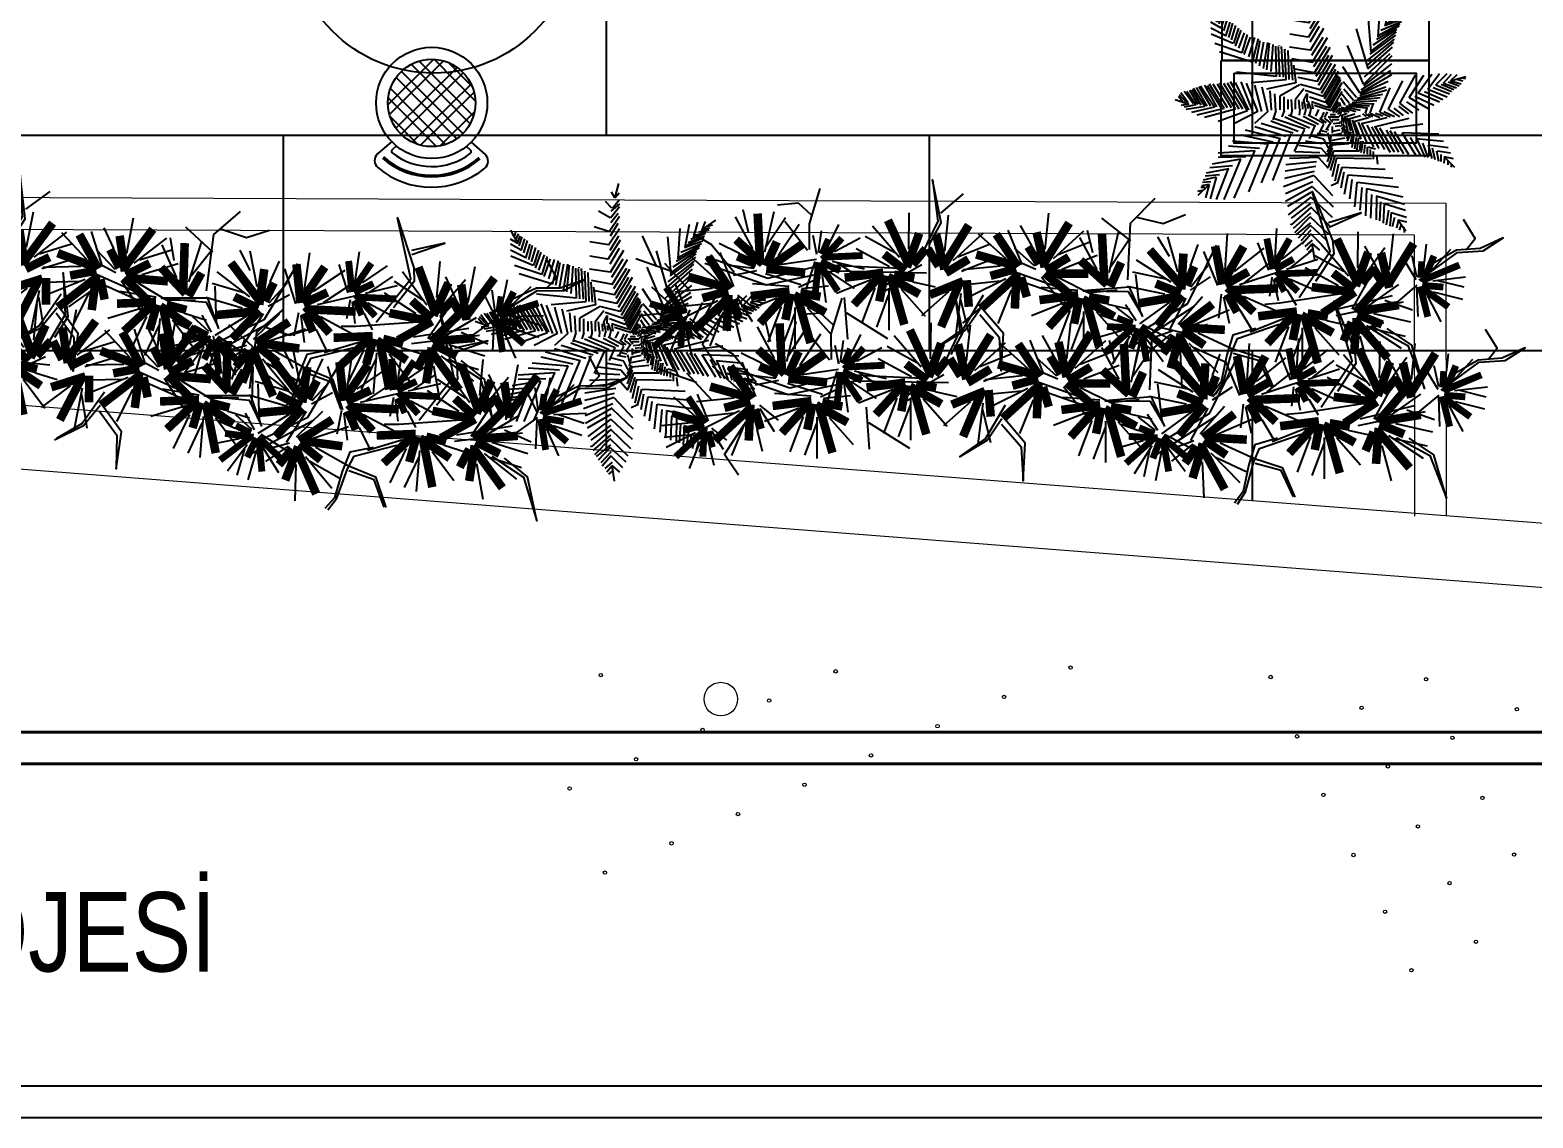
# Model space of a CAD drawing. Header units: millimetres. Extents: x 1650 to 6065, y 324 to 3836.
# Drawn here: x 3748.1 to 4220.9, y 324.4 to 666.5 of the extents above; entities that cross this region are included whole.
import ezdxf

# ---------------------------------------------------------------- set-up
doc = ezdxf.new("R2010")
doc.units = ezdxf.units.MM
for name, color, linetype in [('A-370C-C', 30, 'Continuous'), ('guide', 191, 'Continuous'), ('N_Mlz-Silikon', 7, 'Continuous'), ('PY', 104, 'Continuous'), ('TF1', 6, 'Continuous')]:
    doc.layers.add(name, color=color, linetype=linetype)
for name, color, linetype, lineweight in [('ANTET', 253, 'Continuous', 40), ('p-cali-sınır', 118, 'Continuous', 20), ('porselen kaplama', 181, 'Continuous', 5)]:
    doc.layers.add(name, color=color, linetype=linetype, lineweight=lineweight)
doc.styles.add('ANTET_CAMLICA', font='arial.ttf')

# ---------------------------------------------------------------- blocks, each defined once
blk = doc.blocks.new('A$C0AE060C1')
at = {"layer": 'PY', "color": 251, "true_color": 0x636466}
for p, q in [((4.394, 8.908), (4.291, 9.097)), ((4.507, 9.368), (4.394, 8.935)), ((4.394, 8.908), (4.53, 9.07)), ((4.303, 8.583), (4.098, 8.799)), ((4.257, 8.285), (4.542, 8.637)), ((4.283, 8.491), (4.553, 8.72)), ((4.325, 8.583), (4.53, 8.854)), ((4.246, 8.285), (3.882, 8.488)), ((4.212, 7.851), (4.542, 8.339)), ((4.261, 7.721), (4.5, 8.118)), ((4.274, 8.137), (4.5, 8.435)), ((6.612, 7.364), (6.748, 8.082)), ((6.873, 7.648), (7.01, 8.149)), ((7.135, 7.879), (7.249, 8.163)), ((7.564, 8.214), (7.15, 7.93)), ((7.283, 8.007), (7.464, 8.063)), ((1.118, 7.892), (1.334, 7.472)), ((1.346, 7.472), (1.118, 7.608)), ((1.239, 7.69), (1.278, 7.852)), ((1.278, 7.578), (1.367, 7.777)), ((1.334, 7.472), (1.414, 7.716)), ((1.389, 7.405), (1.482, 7.69)), ((1.448, 7.256), (1.562, 7.621)), ((1.531, 7.187), (1.646, 7.566)), ((1.562, 7.621), (1.562, 7.621)), ((4.2, 7.851), (3.745, 8)), ((4.189, 6.985), (4.576, 7.594)), ((4.2, 7.432), (4.542, 7.946)), ((4.247, 7.262), (4.526, 7.721)), ((6.168, 6.511), (6.066, 7.689)), ((6.384, 6.998), (6.452, 7.946)), ((6.624, 7.418), (7.197, 7.664)), ((6.698, 7.51), (7.22, 7.721)), ((6.786, 7.616), (7.247, 7.796)), ((6.879, 7.721), (7.277, 7.854)), ((7.043, 7.845), (7.362, 7.901)), ((7.15, 7.911), (7.388, 7.968)), ((7.197, 7.664), (7.197, 7.664)), ((7.388, 7.968), (7.388, 7.968)), ((1.448, 7.269), (1.118, 7.459)), ((1.596, 7.025), (1.118, 7.269)), ((1.596, 7.012), (1.732, 7.459)), ((1.686, 6.976), (1.81, 7.423)), ((1.775, 6.902), (1.912, 7.349)), ((1.846, 6.782), (2.005, 7.269)), ((1.899, 6.703), (2.08, 7.206)), ((2.005, 6.635), (2.182, 7.119)), ((4.2, 7.432), (3.609, 7.527)), ((4.247, 6.834), (4.54, 7.33)), ((4.257, 6.579), (4.678, 7.269)), ((6.066, 5.996), (5.702, 7.242)), ((6.162, 6.546), (6.959, 7.152)), ((6.228, 6.741), (6.977, 7.237)), ((6.339, 6.921), (7.057, 7.349)), ((6.385, 7.039), (7.07, 7.418)), ((6.467, 7.206), (7.119, 7.473)), ((6.582, 7.349), (7.167, 7.56)), ((1.823, 6.782), (1.129, 7.08)), ((2.096, 6.497), (1.243, 6.782)), ((2.108, 6.497), (2.278, 7.066)), ((2.169, 6.436), (2.373, 6.989)), ((2.32, 6.368), (2.501, 6.976)), ((2.437, 6.199), (2.619, 6.944)), ((2.537, 6.17), (2.679, 6.883)), ((2.652, 6.083), (2.794, 6.834)), ((2.779, 5.996), (2.915, 6.822)), ((2.882, 5.959), (2.971, 6.796)), ((3.024, 5.903), (3.086, 6.759)), ((3.188, 5.753), (3.165, 6.701)), ((3.29, 5.741), (3.25, 6.691)), ((3.268, 6.728), (3.268, 6.714)), ((3.405, 5.723), (3.343, 6.691)), ((4.246, 6.579), (3.598, 6.673)), ((4.178, 6.985), (3.609, 7.08)), ((4.296, 6.418), (4.655, 6.989)), ((4.314, 6.186), (4.792, 6.971)), ((4.362, 6.064), (4.77, 6.703)), ((4.382, 5.861), (4.871, 6.673)), ((5.929, 5.509), (5.417, 6.728)), ((6.035, 6.091), (6.879, 6.83)), ((6.06, 5.99), (6.839, 6.666)), ((6.073, 6.275), (6.901, 6.921)), ((6.135, 6.455), (6.941, 7.045)), ((2.437, 6.199), (1.391, 6.524)), ((3.495, 5.658), (3.45, 6.606)), ((3.45, 6.606), (3.45, 6.592)), ((3.583, 5.654), (3.556, 6.561)), ((3.698, 5.636), (3.649, 6.263)), ((4.337, 6.186), (3.666, 6.308)), ((4.438, 5.76), (4.832, 6.418)), ((4.462, 5.59), (4.951, 6.416)), ((4.513, 5.475), (4.921, 6.17)), ((5.931, 5.456), (6.813, 6.151)), ((5.939, 5.503), (6.831, 6.413)), ((5.958, 5.741), (6.76, 6.474)), ((3.188, 5.753), (1.926, 5.888)), ((3.802, 5.55), (3.734, 6.105)), ((4.382, 5.861), (3.78, 5.983)), ((4.462, 5.59), (3.87, 5.712)), ((4.564, 5.333), (5.042, 6.132)), ((4.602, 5.226), (5.049, 5.977)), ((4.655, 5.116), (5.133, 5.915)), ((4.695, 5.046), (5.138, 5.779)), ((4.724, 4.927), (5.19, 5.726)), ((5.804, 5.238), (5.269, 6.051)), ((5.812, 5.219), (6.815, 5.806)), ((5.856, 5.332), (6.786, 5.94)), ((7.07, 4.896), (7.564, 5.787)), ((7.357, 5.086), (7.818, 5.787)), ((7.468, 5.731), (7.468, 5.731)), ((7.643, 5.238), (8.073, 5.825)), ((7.946, 5.351), (8.312, 5.844)), ((8.073, 5.825), (8.073, 5.825)), ((8.201, 5.484), (8.551, 5.844)), ((8.439, 5.541), (8.694, 5.825)), ((8.662, 5.617), (8.869, 5.806)), ((8.662, 5.617), (9.14, 5.749)), ((9.006, 5.704), (9.135, 5.686)), ((0.414, 4.915), (0.175, 5.238)), ((0.574, 4.885), (0.281, 5.276)), ((0.653, 4.858), (0.366, 5.276)), ((0.725, 4.866), (0.459, 5.313)), ((0.818, 4.848), (0.534, 5.332)), ((0.939, 4.802), (0.573, 5.37)), ((1.008, 4.81), (0.676, 5.4)), ((1.123, 4.81), (0.751, 5.419)), ((1.242, 4.783), (0.796, 5.446)), ((0.796, 5.446), (0.796, 5.446)), ((1.314, 4.792), (0.928, 5.475)), ((1.438, 4.779), (1.021, 5.456)), ((1.545, 4.745), (1.083, 5.503)), ((1.083, 5.503), (1.083, 5.484)), ((1.646, 4.761), (1.199, 5.512)), ((1.77, 4.761), (1.327, 5.512)), ((1.895, 4.726), (1.401, 5.541)), ((2.014, 4.724), (1.531, 5.524)), ((2.129, 4.724), (1.646, 5.543)), ((2.277, 4.669), (1.736, 5.579)), ((2.32, 4.686), (1.899, 5.561)), ((2.448, 4.649), (2.08, 5.58)), ((2.596, 4.65), (2.245, 5.541)), ((3.495, 5.644), (2.392, 5.55)), ((2.727, 4.649), (2.51, 5.475)), ((2.914, 4.65), (2.739, 5.408)), ((3.791, 5.55), (2.87, 5.346)), ((3.033, 4.686), (2.984, 5.295)), ((3.29, 5.143), (3.916, 5.495)), ((3.78, 5.021), (4.052, 5.374)), ((4.564, 5.333), (3.927, 5.495)), ((4.041, 4.981), (4.155, 5.211)), ((4.052, 5.374), (4.052, 5.374)), ((4.655, 5.116), (4.087, 5.306)), ((4.155, 5.211), (4.143, 4.954)), ((4.77, 4.866), (5.213, 5.654)), ((4.792, 4.778), (5.258, 5.563)), ((4.859, 4.742), (5.213, 5.369)), ((4.906, 4.669), (5.258, 5.279)), ((5.702, 5.089), (5.281, 5.577)), ((5.611, 4.994), (5.304, 5.346)), ((5.732, 5.067), (6.656, 5.332)), ((5.807, 5.152), (6.622, 5.419)), ((5.829, 5.208), (6.698, 5.599)), ((6.433, 4.631), (6.767, 5.389)), ((6.656, 5.332), (6.656, 5.332)), ((6.704, 4.707), (7.166, 5.617)), ((7.643, 5.238), (8.312, 4.953)), ((7.845, 5.276), (8.421, 5.021)), ((7.946, 5.351), (8.551, 5.105)), ((8.116, 5.4), (8.625, 5.201)), ((8.201, 5.484), (8.694, 5.276)), ((8.368, 5.506), (8.762, 5.344)), ((8.439, 5.541), (8.853, 5.389)), ((8.585, 5.58), (8.931, 5.45)), ((8.662, 5.617), (8.997, 5.522)), ((8.864, 5.667), (9.046, 5.611)), ((0, 5.029), (0.43, 4.877)), ((0.242, 4.953), (0.1, 5.115)), ((0.357, 4.935), (0.14, 5.17)), ((0.43, 4.877), (0.191, 4.84)), ((0.653, 4.858), (0.287, 4.783)), ((0.939, 4.802), (0.35, 4.707)), ((1.242, 4.783), (0.51, 4.612)), ((1.545, 4.745), (0.685, 4.536)), ((3.169, 4.669), (3.137, 5.2)), ((3.299, 4.705), (3.299, 5.133)), ((3.424, 4.669), (3.424, 5.105)), ((3.556, 4.724), (3.556, 5.028)), ((3.678, 4.688), (3.662, 5.029)), ((3.786, 4.724), (3.786, 5.009)), ((3.917, 4.707), (3.885, 5.01)), ((4.017, 4.724), (4.004, 4.953)), ((4.108, 4.726), (4.045, 5.01)), ((4.181, 4.742), (4.167, 4.885)), ((4.283, 4.726), (4.188, 4.972)), ((4.724, 4.927), (4.223, 5.103)), ((4.792, 4.778), (4.291, 4.954)), ((4.345, 4.724), (4.309, 4.904)), ((4.906, 4.669), (4.382, 4.832)), ((4.947, 4.655), (5.138, 4.959)), ((4.968, 4.612), (5.191, 4.913)), ((5.143, 4.764), (5.35, 4.612)), ((5.213, 4.805), (5.167, 4.927)), ((5.191, 4.913), (5.191, 4.913)), ((5.349, 4.845), (5.213, 5.062)), ((5.223, 4.783), (5.685, 4.65)), ((5.231, 4.742), (5.475, 4.637)), ((5.474, 4.913), (5.247, 5.197)), ((5.359, 4.792), (5.82, 4.686)), ((5.366, 4.821), (6.019, 4.764)), ((5.448, 4.848), (6.113, 4.829)), ((5.462, 4.877), (6.258, 4.896)), ((5.563, 4.935), (6.339, 4.99)), ((5.621, 4.991), (6.449, 5.086)), ((5.727, 5.046), (6.534, 5.189)), ((5.987, 4.591), (6.051, 4.784)), ((6.131, 4.593), (6.226, 4.877)), ((6.879, 4.755), (7.172, 4.525)), ((7.03, 4.81), (7.336, 4.575)), ((7.07, 4.896), (7.468, 4.593)), ((7.274, 4.953), (7.668, 4.686)), ((7.357, 5.086), (7.962, 4.745)), ((7.54, 5.133), (8.138, 4.848)), ((1.895, 4.726), (0.924, 4.46)), ((2.277, 4.669), (1.353, 4.328)), ((2.596, 4.65), (1.863, 4.271)), ((2.914, 4.65), (2.5, 4.271)), ((3.71, 3.962), (2.707, 4.265)), ((3.866, 4.022), (3.011, 4.345)), ((3.169, 4.669), (3.073, 4.385)), ((4.092, 4.095), (3.121, 4.417)), ((3.424, 4.669), (3.36, 4.479)), ((3.36, 4.479), (3.36, 4.479)), ((4.221, 4.128), (3.445, 4.469)), ((4.411, 4.19), (3.567, 4.531)), ((3.678, 4.688), (3.631, 4.498)), ((3.631, 4.498), (3.631, 4.498)), ((3.917, 4.707), (3.901, 4.536)), ((4.513, 4.239), (4.03, 4.488)), ((4.108, 4.726), (4.06, 4.536)), ((4.681, 4.265), (4.188, 4.531)), ((4.267, 4.726), (4.22, 4.517)), ((4.506, 4.707), (4.411, 4.498)), ((4.757, 4.289), (4.553, 4.432)), ((4.681, 4.631), (4.586, 4.422)), ((4.904, 4.284), (4.697, 4.436)), ((4.713, 4.462), (4.793, 4.634)), ((4.888, 4.29), (4.745, 4.075)), ((4.809, 4.483), (5.127, 4.483)), ((4.961, 4.308), (4.859, 4.432)), ((4.873, 4.548), (5.048, 4.548)), ((4.936, 4.397), (5.159, 4.397)), ((4.968, 4.268), (5.175, 4.29)), ((5.049, 4.618), (5.125, 4.724)), ((5.127, 4.548), (5.175, 4.719)), ((5.223, 4.548), (5.127, 4.462)), ((5.239, 4.333), (5.143, 4.268)), ((5.191, 4.548), (5.255, 4.698)), ((5.302, 4.268), (5.191, 4.161)), ((5.244, 4.277), (5.209, 4.258)), ((5.223, 4.526), (5.414, 4.591)), ((5.239, 4.526), (5.239, 4.311)), ((5.311, 4.488), (5.297, 4.289)), ((5.334, 4.483), (5.653, 4.569)), ((5.334, 4.483), (5.414, 4.096)), ((5.399, 4.45), (5.515, 4.041)), ((5.462, 4.419), (5.828, 4.526)), ((5.478, 4.419), (5.605, 3.925)), ((5.563, 4.382), (5.732, 3.848)), ((5.621, 4.333), (6.083, 4.462)), ((5.621, 4.333), (5.844, 3.774)), ((5.754, 4.308), (6.037, 3.631)), ((5.86, 4.268), (6.672, 4.462)), ((5.86, 4.268), (6.242, 3.538)), ((5.896, 4.575), (6.011, 4.488)), ((5.987, 4.591), (6.131, 4.462)), ((6.073, 4.575), (6.215, 4.488)), ((6.131, 4.593), (6.433, 4.46)), ((6.274, 4.161), (7.357, 4.44)), ((6.303, 4.593), (6.534, 4.506)), ((6.433, 4.631), (6.767, 4.479)), ((6.569, 4.649), (6.901, 4.488)), ((6.72, 4.707), (7.054, 4.479)), ((6.765, 4.128), (7.794, 4.263)), ((3.086, 3.681), (2.08, 3.898)), ((3.312, 3.791), (2.213, 4.057)), ((3.481, 3.861), (2.501, 4.165)), ((3.296, 3.796), (2.707, 2.399)), ((3.072, 2.477), (3.652, 3.942)), ((4.06, 4.075), (3.742, 3.387)), ((4.395, 4.204), (4.22, 3.796)), ((4.22, 3.796), (4.22, 3.796)), ((4.22, 3.796), (4.22, 3.796)), ((4.681, 3.773), (4.299, 3.867)), ((4.752, 3.898), (4.473, 3.954)), ((4.666, 4.247), (4.522, 3.946)), ((4.777, 4), (4.602, 4.038)), ((4.819, 4.059), (4.739, 4.097)), ((4.793, 3.981), (4.857, 3.735)), ((4.907, 3.917), (4.841, 3.613)), ((4.904, 3.731), (5.334, 3.817)), ((4.92, 3.903), (5.239, 3.968)), ((4.936, 4.171), (4.936, 3.962)), ((4.952, 4.032), (5.191, 4.075)), ((5.032, 4.182), (5.175, 4.204)), ((5.324, 4.221), (5.231, 4.078)), ((5.35, 4.182), (5.239, 3.989)), ((5.373, 4.097), (5.311, 3.954)), ((5.311, 3.954), (5.461, 4.022)), ((5.43, 4.096), (5.318, 3.86)), ((5.461, 4.022), (5.386, 3.793)), ((5.525, 4.01), (5.414, 3.71)), ((5.563, 3.935), (5.515, 3.65)), ((5.621, 3.925), (5.557, 3.516)), ((5.692, 3.83), (5.639, 3.47)), ((5.764, 3.817), (5.701, 3.409)), ((6.024, 4.221), (6.405, 3.489)), ((6.175, 4.165), (6.582, 3.451)), ((6.29, 4.161), (6.767, 3.366)), ((6.432, 4.134), (6.888, 3.383)), ((6.636, 4.059), (7.03, 3.364)), ((6.752, 4.053), (7.181, 3.323)), ((6.888, 4.022), (7.336, 3.309)), ((7.134, 3.989), (7.564, 3.28)), ((7.15, 3.989), (8.296, 3.946)), ((7.389, 3.83), (7.73, 3.24)), ((7.58, 3.796), (8.439, 3.71)), ((7.595, 3.796), (7.85, 3.216)), ((2.516, 3.412), (1.353, 3.336)), ((2.652, 3.489), (1.673, 3.557)), ((2.93, 3.621), (1.799, 3.716)), ((2.5, 3.409), (1.847, 1.926)), ((2.914, 3.624), (2.309, 2.12)), ((4.549, 3.346), (3.773, 3.383)), ((4.586, 3.488), (3.885, 3.583)), ((4.615, 3.631), (4.105, 3.718)), ((4.586, 3.507), (4.777, 3.28)), ((4.666, 3.773), (4.809, 3.507)), ((4.936, 3.602), (4.777, 3.259)), ((4.907, 3.65), (4.779, 3.364)), ((4.943, 3.507), (4.779, 3.06)), ((4.984, 3.409), (4.809, 2.893)), ((4.936, 3.602), (5.462, 3.645)), ((4.984, 3.409), (5.796, 3.409)), ((5.834, 3.718), (5.794, 3.42)), ((5.908, 3.71), (5.844, 3.344)), ((5.971, 3.594), (5.935, 3.327)), ((6.035, 3.538), (6.035, 3.301)), ((6.067, 3.538), (6.306, 3.473)), ((6.139, 3.451), (6.139, 3.259)), ((6.226, 3.387), (6.226, 3.151)), ((7.783, 3.65), (7.947, 3.203)), ((7.962, 3.602), (8.583, 3.516)), ((7.962, 3.602), (8.073, 3.173)), ((8.089, 3.507), (8.164, 3.135)), ((8.216, 3.409), (8.28, 3.087)), ((8.248, 3.409), (8.662, 3.344)), ((1.688, 2.844), (0.971, 2.711)), ((1.801, 2.936), (1.088, 2.88)), ((2.07, 3.147), (1.162, 2.995)), ((1.672, 2.85), (1.29, 1.883)), ((2.222, 3.222), (1.354, 3.203)), ((2.054, 3.151), (1.529, 1.883)), ((4.427, 2.919), (3.455, 2.768)), ((4.447, 3.06), (3.481, 2.967)), ((4.522, 3.204), (3.599, 3.166)), ((4.506, 3.204), (4.809, 2.863)), ((5.023, 3.271), (4.881, 2.793)), ((5.08, 3.194), (4.936, 2.592)), ((5.138, 2.986), (5.023, 2.452)), ((5.08, 3.194), (6.178, 3.173)), ((5.239, 2.893), (5.095, 2.378)), ((5.255, 2.893), (6.608, 2.829)), ((6.33, 3.259), (6.365, 2.992)), ((8.355, 3.29), (8.355, 3.079)), ((8.455, 3.237), (8.742, 3.173)), ((8.471, 3.237), (8.455, 3.022)), ((8.455, 3.237), (8.79, 2.893)), ((8.572, 3.098), (8.572, 2.973)), ((8.687, 3.004), (8.687, 2.899)), ((1.123, 2.433), (0.857, 2.415)), ((1.29, 2.578), (0.876, 2.483)), ((1.394, 2.651), (0.946, 2.613)), ((1.29, 2.571), (1.099, 1.905)), ((4.363, 2.635), (3.408, 2.275)), ((4.371, 2.756), (3.441, 2.539)), ((4.331, 2.433), (3.467, 2.061)), ((4.363, 2.635), (4.952, 2.009)), ((5.085, 2.396), (4.907, 2.309)), ((5.302, 2.738), (5.213, 2.241)), ((5.43, 2.657), (5.318, 2.034)), ((5.446, 2.657), (6.847, 2.55)), ((5.554, 2.508), (5.479, 1.9)), ((5.717, 2.421), (5.637, 1.647)), ((5.732, 2.421), (7.022, 2.27)), ((6.847, 2.55), (6.847, 2.55)), ((0.857, 2.167), (0.702, 2.129)), ((1.067, 2.351), (0.717, 2.009)), ((0.933, 2.253), (0.804, 2.253)), ((1.067, 2.351), (0.828, 2.313)), ((1.067, 2.351), (0.955, 1.934)), ((4.315, 2.294), (3.471, 1.82)), ((4.269, 2.098), (3.529, 1.664)), ((4.267, 1.953), (3.551, 1.403)), ((4.267, 1.953), (4.936, 1.327)), ((4.315, 2.275), (4.968, 1.649)), ((5.873, 2.253), (5.811, 1.54)), ((6.019, 2.227), (5.987, 1.368)), ((6.019, 2.227), (7.166, 1.969)), ((6.179, 2.042), (6.144, 1.291)), ((6.322, 1.991), (7.213, 1.733)), ((6.338, 1.991), (6.322, 1.239)), ((1.529, 1.883), (1.529, 1.883)), ((4.256, 1.757), (3.645, 1.291)), ((4.267, 1.63), (3.646, 1.081)), ((4.256, 1.453), (3.707, 0.969)), ((4.252, 1.649), (4.888, 1.024)), ((6.463, 1.807), (6.423, 1.205)), ((6.576, 1.755), (6.545, 1.131)), ((6.576, 1.755), (7.245, 1.54)), ((6.715, 1.54), (6.64, 1.08)), ((6.799, 1.475), (6.752, 1.046)), ((6.799, 1.475), (7.277, 1.325)), ((3.646, 1.081), (3.646, 1.118)), ((4.236, 1.327), (3.758, 0.834)), ((4.256, 1.149), (3.809, 0.776)), ((4.252, 1.062), (3.869, 0.664)), ((4.236, 1.346), (4.809, 0.796)), ((4.252, 1.062), (4.745, 0.607)), ((4.952, 1.196), (4.952, 1.196)), ((6.897, 1.31), (6.831, 1.025)), ((7.022, 1.239), (6.959, 0.981)), ((7.006, 1.239), (7.277, 1.174)), ((7.006, 1.239), (7.261, 0.895)), ((7.11, 1.093), (7.048, 0.919)), ((7.189, 1.006), (7.203, 0.845)), ((4.269, 0.919), (3.95, 0.578)), ((4.283, 0.796), (3.997, 0.474)), ((3.997, 0.474), (3.997, 0.474)), ((4.309, 0.596), (4.079, 0.398)), ((4.299, 0.474), (4.14, 0.284)), ((4.267, 0.796), (4.634, 0.436)), ((4.299, 0.493), (4.538, 0.284)), ((4.299, 0.493), (4.379, 0)), ((4.318, 0.33), (4.194, 0.224))]:
    blk.add_line(p, q, dxfattribs=at)
blk = doc.blocks.new('CICEK-1')
at = {"layer": 'TF1', "color": 252, "true_color": 0x939598}
for p, q in [((99.39, 41.6), (98.16, 52.91)), ((257.44, 44.43), (260.35, 53.05)), ((96.77, 38.67), (87.18, 47.4)), ((112.35, 39.05), (113.72, 48.48)), ((116.14, 38.98), (117.39, 47.43)), ((221.21, 34.61), (220.45, 47.56)), ((243.61, 37.4), (247.25, 48.17)), ((254.36, 46.05), (252.69, 51.53)), ((43.23, 33.37), (39.64, 44.16)), ((61.49, 31.79), (60.73, 44.74)), ((61.49, 33.76), (64.66, 43.95)), ((65.8, 31.78), (69.36, 43.15)), ((95.25, 39.9), (85.33, 43.85)), ((110.48, 37.68), (104.52, 44.87)), ((115.47, 37.56), (120.49, 46.64)), ((130.46, 30.64), (129.71, 43.58)), ((130.46, 32.6), (133.63, 42.79)), ((221.21, 36.57), (224.37, 46.76)), ((225.52, 34.6), (229.08, 45.97)), ((239.76, 39.43), (237.68, 46.28)), ((254.05, 39.95), (249.15, 43.48)), ((253.98, 40.79), (250.01, 46.35)), ((258.97, 41.68), (267.97, 46.84)), ((260.37, 42.38), (268.8, 43.75)), ((57.56, 31.61), (49.54, 39.67)), ((94.07, 35.31), (82.99, 39.69)), ((96.01, 27.21), (113.46, 39.94)), ((102.31, 35.22), (109.24, 38.21)), ((102.62, 36.23), (108.98, 41.95)), ((118.23, 36.07), (126.81, 39.11)), ((126.53, 30.45), (118.51, 38.51)), ((134.77, 30.63), (138.33, 41.99)), ((169.29, 29.14), (166.18, 39.35)), ((169.29, 27.18), (170.1, 40.12)), ((192.06, 27.13), (191.31, 40.07)), ((192.06, 29.09), (195.23, 39.28)), ((196.38, 27.12), (199.93, 38.48)), ((217.28, 34.43), (209.26, 42.49)), ((239.29, 32.86), (234.32, 39.81)), ((245.53, 33.97), (256.78, 40.41)), ((255.09, 37.84), (259.06, 29.47)), ((260.5, 38.59), (269.91, 40.09)), ((41.29, 29.95), (30.07, 36.45)), ((67.17, 29.23), (77.77, 34.11)), ((81.36, 27.27), (77.34, 33.2)), ((112.45, 36.13), (97.82, 26.27)), ((98.52, 24.66), (103.37, 35.17)), ((111.68, 33.63), (103.26, 37.48)), ((103.59, 26.14), (112.61, 33.55)), ((153.55, 25.22), (157.19, 35.99)), ((173.21, 26.98), (181.27, 35)), ((188.14, 26.94), (180.11, 35)), ((226.89, 32.05), (237.49, 36.93)), ((239.38, 31.8), (233.26, 36.21)), ((247.28, 34.84), (257.82, 36.55)), ((259.16, 36.7), (266.43, 30.84)), ((39.54, 30.83), (29.02, 32.59)), ((54.03, 29.07), (46.97, 30.26)), ((86.77, 23.5), (84.49, 31.74)), ((95.2, 32.64), (84.73, 27.46)), ((87.53, 22.77), (87.95, 30.31)), ((100.46, 32.93), (93.36, 23.79)), ((114.78, 18.11), (112.8, 29.51)), ((113.81, 32.62), (117.41, 27.78)), ((114.65, 32.57), (120.27, 28.67)), ((123, 27.91), (115.94, 29.1)), ((119.9, 33.02), (125.41, 31.43)), ((136.14, 28.07), (146.75, 32.95)), ((144.24, 20.49), (136.62, 29.2)), ((184.55, 22.36), (195.59, 29.35)), ((197.74, 24.56), (208.35, 29.44)), ((219.43, 28.54), (210.99, 27.19)), ((213.36, 23.33), (211.52, 32.49)), ((215.75, 19.86), (218.06, 28.82)), ((240.68, 29.17), (245.64, 18.7)), ((247.44, 30.1), (259.2, 31.98)), ((22.88, 19.45), (18.02, 27.42)), ((26.32, 17), (25.43, 26.21)), ((39.36, 26.09), (27.61, 28.03)), ((51.04, 27.37), (30.17, 21.81)), ((41.03, 23.72), (31.9, 16.45)), ((33.78, 20.19), (50.64, 25.36)), ((46.11, 25.12), (41.1, 14.69)), ((67.04, 20.09), (63.82, 24.82)), ((71.36, 17.07), (69.54, 23.66)), ((80.52, 23), (69.86, 26.94)), ((97.82, 26.27), (89.88, 7.44)), ((105.29, 23.79), (117.07, 22.03)), ((128.68, 24.56), (120.24, 23.21)), ((138.96, 20.48), (128.22, 25.04)), ((132.6, 24.16), (144.17, 23.93)), ((134.25, 24.85), (153.89, 19.19)), ((154.3, 21.2), (134.65, 26.86)), ((155.47, 21.79), (166.72, 28.23)), ((157.23, 22.66), (167.76, 24.37)), ((184.6, 24.4), (177.54, 25.59)), ((182.11, 18.95), (195.5, 27.61)), ((208.79, 19.75), (201.44, 24.09)), ((211.12, 22.74), (202.93, 27.61)), ((230.6, 28), (209.72, 22.44)), ((213.33, 20.83), (230.19, 26)), ((220.41, 28.14), (213.73, 24.63)), ((231, 24.44), (219.78, 27.28)), ((223.35, 28.14), (234.92, 27.91)), ((230.19, 26), (249.83, 20.34)), ((250.24, 22.34), (230.6, 28)), ((233.87, 23.77), (241.17, 25.68)), ((245.76, 27.74), (254.86, 20.42)), ((20.98, 18.12), (11.62, 19.9)), ((66.36, 16.67), (57.83, 19.82)), ((81.98, 19.35), (69.9, 14.66)), ((71.98, 16.48), (72.31, 22.51)), ((88.77, 20.1), (93.78, 9.67)), ((97.25, 22.01), (91.17, 17.53)), ((97.17, 20.95), (92.27, 13.95)), ((103.42, 19.9), (114.73, 13.58)), ((105.18, 19.05), (115.73, 17.45)), ((157.38, 17.92), (169.14, 19.8)), ((169.47, 20.24), (158.67, 15.22)), ((209.72, 22.44), (180.44, 21.31)), ((188.86, 20.49), (213.33, 20.83)), ((192.19, 20.18), (202.97, 15.12)), ((210.31, 19.38), (200.1, 21.18)), ((226.67, 21.43), (215.23, 19.08)), ((234.73, 23.16), (243.26, 22.57)), ((21.37, 14.69), (11.15, 12.9)), ((19.81, 14.52), (11.42, 16.09)), ((26.59, 14.66), (30, 9.68)), ((47.93, 14.78), (56.95, 5.46)), ((50.84, 17.96), (61.62, 12.9)), ((80.2, 18.53), (72.25, 11.42)), ((72.96, 14.35), (76.97, 6)), ((83.79, 15.43), (74.93, 7.47)), ((86.68, 15.25), (86.65, 3.58)), ((97.71, 14.38), (95.7, 7.51)), ((101.54, 16.46), (105.28, 5.72)), ((122.65, 16.01), (117.26, 6.8)), ((123.1, 17.91), (120.9, 5.13)), ((126.96, 17.21), (132.96, 7.54)), ((137.99, 17.75), (127.19, 12.74)), ((140.89, 14.55), (131.82, 5.28)), ((146.22, 18.31), (153.31, 15.73)), ((146.58, 17.32), (153.26, 11.99)), ((150.63, 16.98), (155.58, 6.52)), ((155.71, 15.56), (164.8, 8.24)), ((170.91, 15.72), (161.25, 11.21)), ((172.37, 17.04), (163.3, 7.77)), ((175.15, 14.26), (174.58, 2.9)), ((186.49, 14.23), (187, 2.87)), ((189.28, 17), (198.31, 7.69)), ((190.73, 15.67), (200.37, 11.11)), ((209.73, 16.29), (201.98, 11.54)), ((214.71, 16.88), (214.21, 10.06)), ((215.2, 17.57), (216.7, 11.72)), ((225.87, 7.68), (218.25, 16.4)), ((227.42, 18.64), (221.38, 8.37)), ((231.17, 15.74), (225.79, 6.53)), ((231.62, 17.65), (229.43, 4.87)), ((235.49, 16.94), (241.48, 7.28)), ((239.51, 18.62), (246.11, 15.86)), ((21.88, 11.59), (16.22, 4.47)), ((26.36, 13.84), (28.22, 7.26)), ((35.12, 12.04), (34.56, 0.68)), ((40.87, 11.12), (36.98, 5.12)), ((39.38, 11.13), (43.25, 5.1)), ((45.14, 12.01), (45.65, 0.65)), ((49.38, 13.45), (59.02, 8.89)), ((67.53, 13.75), (57.87, 9.99)), ((66.11, 13.09), (59.75, 7.4)), ((68.98, 10.61), (61.89, 4.24)), ((71.29, 10.47), (71.27, 1.13)), ((108.56, 5.85), (104.53, 11.78)), ((130.79, 5.08), (128.72, 11.93)), ((139.44, 13.23), (129.77, 8.72)), ((143.67, 11.77), (143.1, 0.41)), ((147.93, 10.86), (151.79, 4.84)), ((211.06, 13.07), (208.83, 7.8)), ((239.32, 4.82), (237.24, 11.67)), ((24.23, 9.02), (23.93, 3.3))]:
    blk.add_line(p, q, dxfattribs=at)
for points in [[(87.48, 54.26), (85.2, 50.24), (83.16, 40.67), (81.64, 36.4), (68.78, 31.14)], [(76.09, 32.89), (83.15, 35.39), (84.68, 41.68), (85.96, 50.24), (88.49, 54.01)], [(243.92, 38.27), (249.49, 47.82), (244.72, 54.13)], [(38.79, 30.46), (27.97, 35.52), (21.95, 48.63), (26.71, 35.27), (34.76, 30.47)], [(83.92, 39.41), (74.1, 41.96), (69.58, 51.03)], [(70.09, 51.03), (74.35, 42.96), (82.66, 41.18)], [(163.02, 33.43), (156.49, 40.24), (155.25, 50.82), (155.23, 38.99), (162.01, 31.92)], [(162.25, 27.39), (167.82, 38.2), (175.14, 43.98)], [(175.65, 44.48), (167.32, 38.71), (163.02, 31.67)], [(204.86, 35.34), (191.52, 42.68)], [(205.85, 30.56), (204.12, 43.65)], [(111.72, 31.27), (116.43, 22.19), (130.9, 24.21), (116.77, 23.54), (112.06, 30.6)], [(254.49, 31.19), (262.78, 23.11)], [(36, 21.65), (27.18, 24.19)], [(48.46, 20.18), (68.98, 24.55), (73.69, 25.22)], [(240.86, 24.74), (248.65, 16.36), (254.34, 13.37)], [(259.62, 25.83), (272.05, 22.26)], [(265.25, 24.39), (270.33, 14.88)], [(31.97, 21.91), (26.16, 16.39)], [(62.96, 22.34), (54.1, 7.26), (60.86, -11.14), (53.59, 3.73), (52.85, 8.01), (58.16, 17.07)], [(117.13, 19.94), (117.34, 2.07), (110.01, -6.23)], [(25.57, 14.8), (14.13, 5.38), (6.06, 4.37), (0, 0), (7.07, 3.7), (14.47, 4.71), (21.2, 9.08)], [(180.11, 12.49), (176.81, 5.45), (180.31, -7.91), (177.82, 4.94), (182.38, 15.76)], [(217.66, 16.17), (218.15, 8.12), (215.35, -3.21)], [(116.85, 7.61), (126.41, 1.04)], [(217.63, 5.35), (221.91, 1.81), (228.46, 2.8)], [(11.44, 4.37), (8.75, 0.67), (12.79, -5.04)], [(115.57, 0.06), (107.01, 1.59), (100.19, -1.67)], [(177.06, 2.42), (170.24, -4.11)], [(54.84, -0.3), (45, -5.31), (55.09, -1.56)]]:
    blk.add_lwpolyline(points, dxfattribs=at)
for points, const_width in [([(99.62, 37.25), (91.81, 49.83)], 2.69), ([(99.5, 35.9), (102.06, 46.92)], 2.69), ([(256.36, 39.99), (256.26, 49.04)], 2.15), ([(256.5, 41.07), (264.77, 49.54)], 2.15), ([(60.8, 28.69), (55.93, 42.67)], 2.69), ([(101.27, 36.9), (104.7, 42.37)], 2.69), ([(112.05, 35.44), (109.7, 45.26)], 2.15), ([(114.89, 35.09), (123.24, 43.48)], 2.15), ([(129.77, 27.54), (124.9, 41.51)], 2.69), ([(220.52, 31.51), (215.65, 45.49)], 2.69), ([(242.27, 31.85), (242.15, 43.16)], 2.69), ([(242.44, 33.2), (252.78, 43.79)], 2.69), ([(255.15, 41.07), (253.42, 45.94)], 2.15), ([(44.37, 29.17), (34.08, 39.81)], 2.69), ([(44.54, 27.82), (44.72, 39.13)], 2.69), ([(64.2, 27.55), (72.15, 37.35)], 2.69), ([(99.08, 34.78), (91.9, 39.1)], 2.69), ([(112.33, 34.64), (104.39, 40.43)], 2.15), ([(112.86, 35.05), (114.9, 41.44)], 2.15), ([(169.96, 24.08), (174.9, 38.03)], 2.69), ([(191.37, 24.02), (186.5, 38)], 2.69), ([(222.78, 30.37), (223.93, 38.68)], 2.69), ([(223.91, 30.37), (231.87, 40.17)], 2.69), ([(240.76, 33.21), (238.59, 39.3)], 2.69), ([(256.09, 38.5), (262, 30.64)], 2.15), ([(256.49, 39.04), (262.85, 41.18)], 2.15), ([(256.9, 38.23), (266.75, 36.03)], 2.15), ([(46.06, 29.17), (48.26, 35.24)], 2.69), ([(61.93, 27.94), (51.75, 32.87)], 2.69), ([(63.06, 27.56), (64.22, 35.86)], 2.69), ([(98.37, 33.9), (85.75, 33.87)], 2.69), ([(99.43, 34.01), (90.09, 26.02)], 2.69), ([(99.77, 23.84), (107.06, 33.74)], 2.69), ([(113.81, 34.93), (122.86, 34.97)], 2.15), ([(114.91, 33.74), (119.81, 32.08)], 2.15), ([(132.03, 26.4), (133.19, 34.7)], 2.69), ([(133.17, 26.39), (141.12, 36.19)], 2.69), ([(194.77, 22.88), (202.72, 32.68)], 2.69), ([(221.65, 30.75), (211.47, 35.69)], 2.69), ([(223.16, 29.62), (235.24, 31.85)], 2.69), ([(242.43, 30.67), (250.38, 33.34)], 2.69), ([(44.37, 26.64), (36.44, 29.34)], 2.69), ([(60.04, 27.19), (53.63, 27.96)], 2.69), ([(63.44, 26.8), (75.52, 29.03)], 2.69), ([(85.68, 20.55), (76.96, 27.76)], 2.69), ([(85.57, 22.58), (82.21, 28.1)], 2.69), ([(100.78, 24.19), (113.07, 27.07)], 2.69), ([(130.9, 26.78), (120.72, 31.71)], 2.69), ([(132.41, 25.64), (144.5, 27.88)], 2.69), ([(150.7, 21.03), (148.53, 27.12)], 2.69), ([(152.21, 19.67), (152.09, 30.98)], 2.69), ([(152.39, 21.02), (162.73, 31.61)], 2.69), ([(167.69, 22.95), (166.58, 31.26)], 2.69), ([(168.82, 23.33), (179.03, 28.21)], 2.69), ([(192.5, 23.27), (182.32, 28.2)], 2.69), ([(193.64, 22.89), (194.79, 31.19)], 2.69), ([(214.11, 20.71), (207.96, 28.71)], 2.15), ([(219.76, 30), (213.34, 30.78)], 2.69), ([(214.56, 19.98), (215.05, 29.8)], 2.15), ([(241.92, 30), (249.31, 20.17)], 2.69), ([(242.94, 29.65), (255.25, 26.9)], 2.69), ([(24.49, 17.24), (15.97, 22.65)], 2.15), ([(25.16, 16.71), (22.26, 26.1)], 2.15), ([(43.86, 25.62), (31.54, 22.93)], 2.69), ([(44.88, 25.96), (37.44, 16.17)], 2.69), ([(45.57, 19.59), (55.39, 26.98)], 2.69), ([(100.29, 23.17), (108.26, 20.59)], 2.69), ([(122.52, 22.4), (119.52, 14.58)], 2.69), ([(129.01, 26.03), (122.6, 26.8)], 2.69), ([(143.27, 19.35), (133.49, 26.79)], 2.69), ([(190.61, 22.52), (184.2, 23.29)], 2.69), ([(194.01, 22.13), (206.1, 24.37)], 2.69), ([(230.85, 22.96), (218.57, 23.51)], 2.69), ([(229.94, 22.39), (219.98, 14.65)], 2.69), ([(34.9, 17.74), (38.1, 6.89)], 2.69), ([(45.39, 17.71), (42.13, 6.88)], 2.69), ([(45.87, 18.8), (52.77, 14.04)], 2.69), ([(46.64, 19.64), (59.23, 18.87)], 2.69), ([(70.49, 14.71), (63.51, 20.48)], 2.15), ([(70.41, 16.34), (67.71, 20.75)], 2.15), ([(84.52, 21.27), (69.78, 19.89)], 2.69), ([(86.49, 19.68), (79.42, 15.18)], 2.69), ([(86.97, 18.65), (81.37, 7.35)], 2.69), ([(87.34, 19.66), (90.33, 7.73)], 2.69), ([(98.64, 20.62), (96.53, 14.51)], 2.69), ([(100.14, 21.99), (100.13, 10.68)], 2.69), ([(100.33, 20.64), (110.77, 10.15)], 2.69), ([(123.54, 21.77), (132.34, 14.67)], 2.69), ([(124.47, 20.78), (126.06, 6.06)], 2.69), ([(142.21, 19.41), (129.61, 18.7)], 2.69), ([(142.97, 18.57), (136.05, 13.84)], 2.69), ([(151.87, 17.82), (159.26, 7.99)], 2.69), ([(152.38, 18.49), (160.32, 21.16)], 2.69), ([(174.44, 21.05), (167.53, 16.32)], 2.69), ([(175.12, 18.62), (168.06, 5.61)], 2.69), ([(174.92, 19.96), (178.13, 9.11)], 2.69), ([(176.75, 19.07), (180.5, 13.8)], 2.69), ([(184.91, 19.05), (181.14, 13.8)], 2.69), ([(186.74, 19.93), (183.48, 9.1)], 2.69), ([(186.53, 18.59), (193.53, 5.54)], 2.69), ([(187.22, 21.02), (194.12, 16.26)], 2.69), ([(212.6, 18.28), (200.82, 17.06)], 2.15), ([(213.9, 19.83), (207.65, 22.26)], 2.15), ([(213.4, 19.02), (207.68, 12)], 2.15), ([(231.05, 22.14), (228.05, 14.31)], 2.69), ([(232.06, 21.51), (240.86, 14.4)], 2.69), ([(232.99, 20.52), (234.58, 5.8)], 2.69), ([(234.07, 21.81), (240.15, 19.61)], 2.69), ([(23.9, 14.44), (13.24, 9.27)], 2.15), ([(24.59, 16.34), (17.89, 16.49)], 2.15), ([(24.4, 15.4), (21.42, 6.86)], 2.15), ([(25.17, 13.97), (25.15, 8.8)], 2.15), ([(35.1, 16.39), (28.04, 3.38)], 2.69), ([(36.72, 16.84), (40.47, 11.58)], 2.69), ([(43.56, 16.83), (39.78, 11.58)], 2.69), ([(45.18, 16.37), (52.18, 3.32)], 2.69), ([(69.56, 15.28), (57.77, 14.18)], 2.15), ([(71.14, 14.01), (65.49, 10.41)], 2.15), ([(71.52, 13.19), (67.04, 4.15)], 2.15), ([(71.82, 13.99), (74.21, 4.45)], 2.15), ([(143.65, 16.13), (136.58, 3.12)], 2.69), ([(143.45, 17.47), (146.65, 6.62)], 2.69), ([(145.27, 16.58), (149.02, 11.31)], 2.69), ([(152.88, 17.47), (165.19, 14.72)], 2.69), ([(213.63, 17.41), (211.85, 12.56)], 2.15)]:
    blk.add_lwpolyline(points, dxfattribs=dict(at, const_width=const_width))

msp = doc.modelspace()

# ---------------------------------------------------------------- hatches: boundary and pattern name
at = {"layer": 'N_Mlz-Silikon', "true_color": 0x636466, "transparency": 33554636}
h = msp.add_hatch(dxfattribs=at)
h.set_pattern_fill('AR-BRSTD', color=251)
h.set_pattern_definition([(0, (-310319.42, 26713.956), (0, 67.7418), []), (90, (-310319.42, 26713.96), (-101.6, 67.7418), [67.7418, -67.7418])])
h.paths.add_polyline_path([(2937.315, 1082.843), (2937.315, 1126.843), (3117.315, 1126.843), (3117.315, 1082.843), (3477.315, 1082.843), (3477.315, 1126.843), (3657.315, 1126.843), (3657.315, 1082.843), (4017.315, 1082.843), (4017.315, 1126.843), (4197.315, 1126.843), (4197.315, 1082.843), (4439.712, 1082.843), (4439.712, 1609.843), (4147.315, 1609.843), (4067.315, 1609.843), (3743.939, 1609.843, -0.3259276), (3634.312, 1513.224), (3634.312, 1512.919), (3630.312, 1512.919), (3630.312, 1609.843), (3067.315, 1609.843), (2987.315, 1609.843), (2484.846, 1609.843), (2484.846, 1082.843)])
h.paths.add_polyline_path([(2937.315, 1082.843), (2484.846, 1082.843), (2484.846, 678.475), (3579.274, 561.438), (4439.712, 494.539), (4439.712, 1082.843), (4197.315, 1082.843), (4197.315, 1082.843), (4017.315, 1082.843), (3657.315, 1082.843), (3657.315, 1082.843), (3477.315, 1082.843), (3117.315, 1082.843), (3117.315, 1082.843)])
h.paths.add_polyline_path([(3110.785, 1451.353), (3110.785, 1391.353), (3170.785, 1391.353), (3170.785, 1451.353)], flags=16)
h.paths.add_polyline_path([(3257.837, 856.198, 0.3320075), (3290.03, 899.338, 1), (3200.03, 899.338, 0.3257087), (3231.247, 856.501, -0.4603838)], flags=16)
h.paths.add_polyline_path([(3110.785, 1531.436), (3170.785, 1531.436), (3170.785, 1591.436), (3110.785, 1591.436)], flags=16)

# ---------------------------------------------------------------- linework, layer by layer
at = {"lineweight": 0, "ltscale": 100}
for p, q in [((4439.712, 494.539, 0), (3579.274, 561.438, 0)), ((3577.739, 541.497, 0), (4439.712, 474.479, 0))]:
    msp.add_line(p, q, dxfattribs=at)
at = {"elevation": 0}
for points in [[(2484.846, 324.381), (2484.846, 3585.452), (4439.712, 3585.452), (4439.712, 324.381)], [(2494.846, 334.381), (2494.846, 3575.452), (4429.712, 3575.452), (4429.712, 334.381)]]:
    msp.add_lwpolyline(points, close=True, dxfattribs=at)
at = {"layer": 'A-370C-C', "ltscale": 50}
for p, q in [((3875.193, 657.313, 0), (3860.749, 643.048, 0)), ((3875.263, 657.309, 0), (3888.226, 644.184, 0)), ((3878.241, 656.809, 0), (3861.215, 639.994, 0)), ((3863.089, 635.558, 0), (3882.653, 654.88, 0)), ((3864.845, 633.779, 0), (3884.41, 653.101, 0)), ((3864.968, 653.502, 0), (3874.768, 643.579, 0)), ((3868.042, 655.726, 0), (3886.553, 636.983, 0)), ((3870.543, 656.753, 0), (3887.61, 639.47, 0)), ((3887.231, 648.749, 0), (3879.816, 656.257, 0)), ((3861.507, 648.112, 0), (3878.858, 630.543, 0)), ((3863.325, 651.608, 0), (3882.376, 632.318, 0)), ((3886.883, 649.534, 0), (3868.381, 631.262, 0)), ((3860.838, 645.232, 0), (3875.969, 629.91, 0)), ((3887.821, 646.947, 0), (3870.957, 630.292, 0)), ((3874.768, 643.579, 0), (3884.29, 633.937, 0)), ((3861.42, 639.306, 0), (3870.051, 630.566, 0)), ((3887.952, 640.787, 0), (3877.114, 630.083, 0)), ((3861.912, 631.411, 0), (3857.471, 627.553, 0)), ((3863.393, 630.048, 0), (3862.048, 628.88, 0)), ((3885.415, 629.91, 0), (3886.745, 628.725, 0)), ((3886.912, 631.255, 0), (3891.305, 627.341, 0))]:
    msp.add_line(p, q, dxfattribs=at)
at = {"layer": 'A-370C-C', "ltscale": 50, "elevation": 0}
msp.add_lwpolyline([(4179.138, 819.418), (4188.138, 819.418), (4188.138, 656.918), (4123.138, 656.918), (4123.138, 819.418), (4127.138, 819.418)], dxfattribs=at)
for points in [[(4122.883, 656.918), (4188.138, 656.918), (4188.138, 626.918), (4122.883, 626.918)], [(4126.883, 652.918), (4184.138, 652.918), (4184.138, 630.918), (4126.883, 630.918)]]:
    msp.add_lwpolyline(points, close=True, dxfattribs=at)
at = {"layer": 'A-370C-C', "ltscale": 50}
for centre, radius in [((3875.107, 697.947, 0), 45), ((3874.489, 643.581, 0), 17.5), ((3874.489, 643.581, 0), 13.75)]:
    msp.add_circle(centre, radius, dxfattribs=at)
for centre, radius, start, end in [((3862.464, 628.4, 0), 0.635, 130.98338, 231.61575), ((3859.332, 625.41, 0), 2.838, 130.98338, 230.16789), ((3874.489, 643.581, 0), 23.25, 228.24421, 311.04017), ((3874.489, 643.581, 0), 22.75, 228.24421, 311.04017), ((3874.489, 643.581, 0), 20, 231.61575, 307.66863), ((3886.323, 628.251, 0), 0.635, 307.66863, 48.30101), ((3889.417, 625.222, 0), 2.838, 309.11649, 48.30101), ((3874.489, 643.581, 0), 26.501, 230.16789, 309.11649)]:
    msp.add_arc(centre, radius, start, end, dxfattribs=at)
at = {"layer": 'ANTET'}
for p, q in [((4439.712, 445.691, 0), (2494.846, 445.691, 0)), ((4439.712, 435.691, 0), (2494.846, 435.691, 0))]:
    msp.add_line(p, q, dxfattribs=at)
at = {"layer": 'p-cali-sınır'}
for centre, radius in [((3927.681, 463.641, 0), 0.528), ((4001.565, 464.828, 0), 0.528), ((4075.448, 466.016, 0), 0.528), ((4138.407, 463.045, 0), 0.528), ((3965.451, 456.089, 0), 5.284), ((4187.277, 462.354, 0), 0.528), ((3980.644, 455.616, 0), 0.528), ((4054.528, 456.803, 0), 0.528), ((4166.991, 453.37, 0), 0.528), ((4215.861, 452.909, 0), 0.528), ((3959.723, 446.403, 0), 0.528), ((4033.607, 447.591, 0), 0.528), ((4146.706, 444.387, 0), 0.528), ((4195.576, 443.926, 0), 0.528), ((3938.803, 437.191, 0), 0.528), ((4012.686, 438.378, 0), 0.528), ((4175.29, 434.942, 0), 0.528), ((3917.882, 427.978, 0), 0.528), ((3991.766, 429.165, 0), 0.528), ((4155.005, 425.958, 0), 0.528), ((4205.027, 425.037, 0), 0.528), ((3970.845, 419.953, 0), 0.528), ((4184.742, 416.053, 0), 0.528), ((3949.924, 410.74, 0), 0.528), ((4164.456, 407.069, 0), 0.528), ((4214.963, 407.209, 0), 0.528), ((3929.004, 401.528, 0), 0.528), ((4194.677, 398.226, 0), 0.528), ((4174.392, 389.242, 0), 0.528), ((4202.976, 379.797, 0), 0.528), ((4182.69, 370.813, 0), 0.528)]:
    msp.add_circle(centre, radius, dxfattribs=at)
at = {"layer": 'porselen kaplama', "elevation": 0}
msp.add_lwpolyline([(2484.846, 3585.452), (4439.712, 3585.452), (4439.712, 324.381), (2484.846, 324.381)], close=True, dxfattribs=at)
msp.add_lwpolyline([(2484.846, 3585.452), (4439.712, 3585.452), (4439.712, 324.381), (2484.846, 324.381)], close=True, dxfattribs=at)
for points in [[(3032.06, 619.956), (3392.486, 615.299), (4193.549, 612.104), (4193.664, 513.669)], [(3138.434, 608.581), (3392.402, 605.299), (4183.561, 602.144), (4183.664, 513.657)]]:
    msp.add_lwpolyline(points, dxfattribs=at)

# ---------------------------------------------------------------- block references
at = {"xscale": 10, "yscale": 10, "zscale": 10}
for p in [(4108.364, 594.415, 0), (3888.148, 524.616, 0)]:
    msp.add_blockref('A$C0AE060C1', p, dxfattribs=at)
at = {"layer": 'guide'}
for p, rotation in [((3922.469, 587.977, 0), 172.0098025158155), ((4211.544, 601.111, 0), 176.706709610174), ((3936.012, 557.221, 0), 172.0098025158155), ((4218.444, 566.577, 0), 176.706709610174)]:
    msp.add_blockref('CICEK-1', p, dxfattribs=dict(at, rotation=rotation))

# ---------------------------------------------------------------- texts
at = {"color": 7, "lineweight": 20, "style": 'ANTET_CAMLICA', "width": 0.8}
msp.add_text('VERDE BOULVARD PATISSERIE PROJESİ', height=25, dxfattribs=at).set_placement((3249.233, 370.418, 0))

doc.saveas('drawing.dxf')
